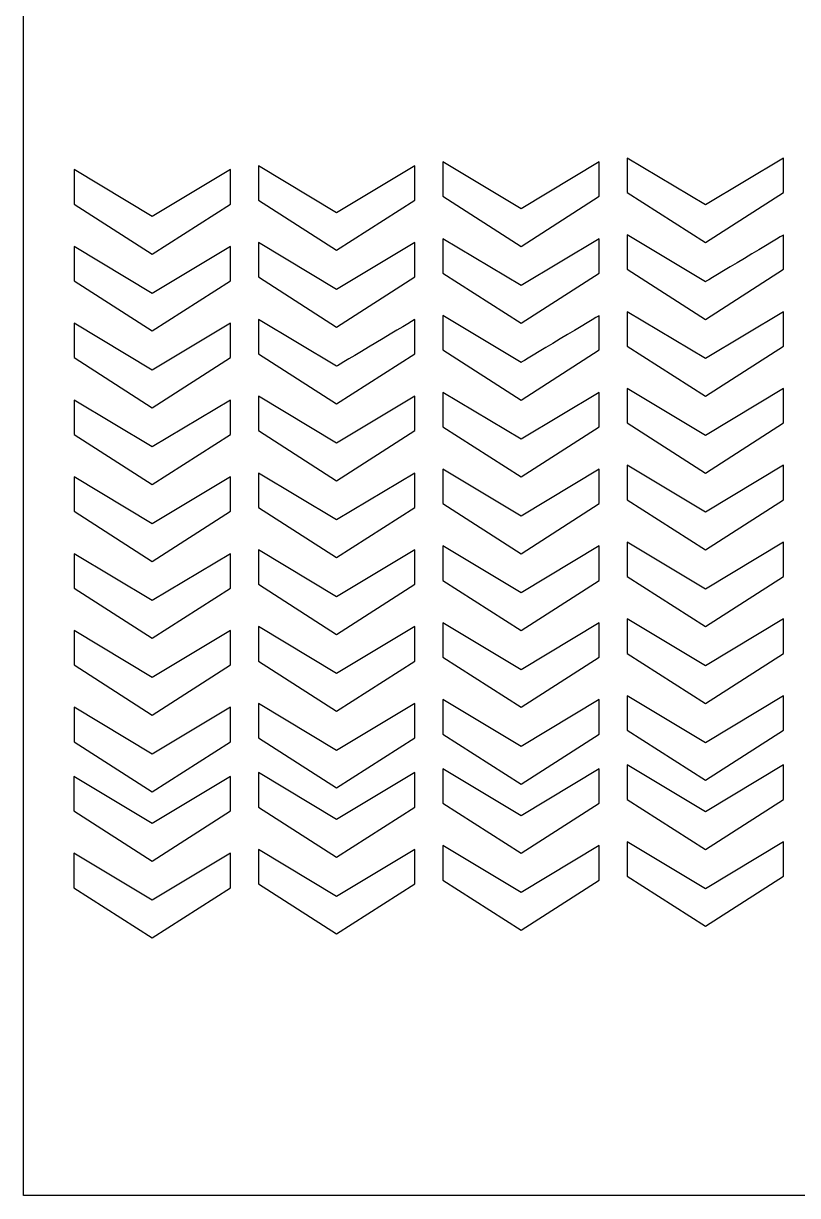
# Model space of a CAD drawing. Header units: centimetres. Extents: x -5.2 to 5.3, y -8.1 to 8.1.
# Drawn here: x -5.24 to 0, y -8.1 to -0.16 of the extents above; entities that cross this region are included whole.
import ezdxf

# ---------------------------------------------------------------- set-up
doc = ezdxf.new("R2010")
doc.units = ezdxf.units.CM
doc.header["$MEASUREMENT"] = 0
doc.layers.add('Layer 1', color=7, linetype='Continuous')

msp = doc.modelspace()

# ---------------------------------------------------------------- linework, layer by layer
at = {"layer": 'Layer 1', "color": 242}
for points, knots in [([(-5.23875, 8.09625), (-5.23875, 8.09625), (-5.23875, -8.09625), (-5.23875, -8.09625), (-5.23875, -8.09625), (-5.23875, -8.09625), (5.23875, -8.09625), (5.23875, -8.09625), (5.23875, -8.09625), (5.23875, -8.09625), (5.23875, 8.09625), (5.23875, 8.09625), (5.23875, 8.09625), (5.23875, 8.09625), (-5.23875, 8.09625), (-5.23875, 8.09625)], [0, 0, 0, 0, 0.2, 0.2, 0.2, 0.2, 0.4, 0.4, 0.4, 0.4, 0.6, 0.6, 0.6, 0.6, 1, 1, 1, 1]), ([(-1.34178, -1.33218), (-1.34178, -1.33218), (-1.8715, -1.67122), (-1.8715, -1.67122), (-1.8715, -1.67122), (-1.8715, -1.67122), (-2.40125, -1.33218), (-2.40125, -1.33218), (-2.40125, -1.33218), (-2.40125, -1.33218), (-2.40125, -1.09911), (-2.40125, -1.09911), (-2.40125, -1.09911), (-2.40125, -1.09911), (-1.8715, -1.41693), (-1.8715, -1.41693), (-1.8715, -1.41693), (-1.8715, -1.41693), (-1.34178, -1.09911), (-1.34178, -1.09911), (-1.34178, -1.09911), (-1.34178, -1.09911), (-1.34178, -1.33218), (-1.34178, -1.33218)], [0, 0, 0, 0, 0.1428571, 0.1428571, 0.1428571, 0.1428571, 0.2857143, 0.2857143, 0.2857143, 0.2857143, 0.4285714, 0.4285714, 0.4285714, 0.4285714, 0.5714286, 0.5714286, 0.5714286, 0.5714286, 0.7142857, 0.7142857, 0.7142857, 0.7142857, 1, 1, 1, 1]), ([(-0.09411, -1.30612), (-0.09411, -1.30612), (-0.62383, -1.64516), (-0.62383, -1.64516), (-0.62383, -1.64516), (-0.62383, -1.64516), (-1.15358, -1.30612), (-1.15358, -1.30612), (-1.15358, -1.30612), (-1.15358, -1.30612), (-1.15358, -1.07302), (-1.15358, -1.07302), (-1.15358, -1.07302), (-1.15358, -1.07302), (-0.62386, -1.39086), (-0.62386, -1.39086), (-0.62386, -1.39086), (-0.62386, -1.39086), (-0.09414, -1.07302), (-0.09414, -1.07302), (-0.09414, -1.07302), (-0.09414, -1.07302), (-0.09414, -1.30612), (-0.09414, -1.30612), (-0.09414, -1.30612), (-0.09414, -1.30612), (-0.09411, -1.30612), (-0.09411, -1.30612)], [0, 0, 0, 0, 0.125, 0.125, 0.125, 0.125, 0.25, 0.25, 0.25, 0.25, 0.375, 0.375, 0.375, 0.375, 0.5, 0.5, 0.5, 0.5, 0.625, 0.625, 0.625, 0.625, 0.75, 0.75, 0.75, 0.75, 1, 1, 1, 1]), ([(-3.83717, -1.3843), (-3.83717, -1.3843), (-4.36689, -1.72331), (-4.36689, -1.72331), (-4.36689, -1.72331), (-4.36689, -1.72331), (-4.89664, -1.3843), (-4.89664, -1.3843), (-4.89664, -1.3843), (-4.89664, -1.3843), (-4.89664, -1.15118), (-4.89664, -1.15118), (-4.89664, -1.15118), (-4.89664, -1.15118), (-4.36692, -1.46905), (-4.36692, -1.46905), (-4.36692, -1.46905), (-4.36692, -1.46905), (-3.8372, -1.15118), (-3.8372, -1.15118), (-3.8372, -1.15118), (-3.8372, -1.15118), (-3.8372, -1.3843), (-3.8372, -1.3843), (-3.8372, -1.3843), (-3.8372, -1.3843), (-3.83717, -1.3843), (-3.83717, -1.3843)], [0, 0, 0, 0, 0.125, 0.125, 0.125, 0.125, 0.25, 0.25, 0.25, 0.25, 0.375, 0.375, 0.375, 0.375, 0.5, 0.5, 0.5, 0.5, 0.625, 0.625, 0.625, 0.625, 0.75, 0.75, 0.75, 0.75, 1, 1, 1, 1]), ([(-2.58948, -1.35824), (-2.58948, -1.35824), (-3.1192, -1.69725), (-3.1192, -1.69725), (-3.1192, -1.69725), (-3.1192, -1.69725), (-3.64895, -1.35824), (-3.64895, -1.35824), (-3.64895, -1.35824), (-3.64895, -1.35824), (-3.64895, -1.12514), (-3.64895, -1.12514), (-3.64895, -1.12514), (-3.64895, -1.12514), (-3.1192, -1.44298), (-3.1192, -1.44298), (-3.1192, -1.44298), (-3.1192, -1.44298), (-2.58948, -1.12514), (-2.58948, -1.12514), (-2.58948, -1.12514), (-2.58948, -1.12514), (-2.58948, -1.35824), (-2.58948, -1.35824)], [0, 0, 0, 0, 0.1428571, 0.1428571, 0.1428571, 0.1428571, 0.2857143, 0.2857143, 0.2857143, 0.2857143, 0.4285714, 0.4285714, 0.4285714, 0.4285714, 0.5714286, 0.5714286, 0.5714286, 0.5714286, 0.7142857, 0.7142857, 0.7142857, 0.7142857, 1, 1, 1, 1]), ([(-2.58948, -1.87822), (-2.58948, -1.87822), (-3.1192, -2.21726), (-3.1192, -2.21726), (-3.1192, -2.21726), (-3.1192, -2.21726), (-3.64895, -1.87822), (-3.64895, -1.87822), (-3.64895, -1.87822), (-3.64895, -1.87822), (-3.64895, -1.64512), (-3.64895, -1.64512), (-3.64895, -1.64512), (-3.64895, -1.64512), (-3.1192, -1.96296), (-3.1192, -1.96296), (-3.1192, -1.96296), (-3.1192, -1.96296), (-2.58948, -1.64512), (-2.58948, -1.64512), (-2.58948, -1.64512), (-2.58948, -1.64512), (-2.58948, -1.87822), (-2.58948, -1.87822)], [0, 0, 0, 0, 0.1428571, 0.1428571, 0.1428571, 0.1428571, 0.2857143, 0.2857143, 0.2857143, 0.2857143, 0.4285714, 0.4285714, 0.4285714, 0.4285714, 0.5714286, 0.5714286, 0.5714286, 0.5714286, 0.7142857, 0.7142857, 0.7142857, 0.7142857, 1, 1, 1, 1]), ([(-1.34178, -1.85219), (-1.34178, -1.85219), (-1.8715, -2.1912), (-1.8715, -2.1912), (-1.8715, -2.1912), (-1.8715, -2.1912), (-2.40125, -1.85219), (-2.40125, -1.85219), (-2.40125, -1.85219), (-2.40125, -1.85219), (-2.40125, -1.61907), (-2.40125, -1.61907), (-2.40125, -1.61907), (-2.40125, -1.61907), (-1.8715, -1.93694), (-1.8715, -1.93694), (-1.8715, -1.93694), (-1.8715, -1.93694), (-1.34178, -1.61907), (-1.34178, -1.61907), (-1.34178, -1.61907), (-1.34178, -1.61907), (-1.34178, -1.85219), (-1.34178, -1.85219)], [0, 0, 0, 0, 0.1428571, 0.1428571, 0.1428571, 0.1428571, 0.2857143, 0.2857143, 0.2857143, 0.2857143, 0.4285714, 0.4285714, 0.4285714, 0.4285714, 0.5714286, 0.5714286, 0.5714286, 0.5714286, 0.7142857, 0.7142857, 0.7142857, 0.7142857, 1, 1, 1, 1]), ([(-0.09411, -1.82613), (-0.09411, -1.82613), (-0.62383, -2.16514), (-0.62383, -2.16514), (-0.62383, -2.16514), (-0.62383, -2.16514), (-1.15358, -1.82613), (-1.15358, -1.82613), (-1.15358, -1.82613), (-1.15358, -1.82613), (-1.15358, -1.59303), (-1.15358, -1.59303), (-1.15358, -1.59303), (-1.15358, -1.59303), (-0.62386, -1.91087), (-0.62386, -1.91087), (-0.62386, -1.91087), (-0.62386, -1.9109), (-0.09414, -1.59303), (-0.09414, -1.59303), (-0.09414, -1.59303), (-0.09414, -1.59303), (-0.09414, -1.82613), (-0.09414, -1.82613), (-0.09414, -1.82613), (-0.09414, -1.82613), (-0.09411, -1.82613), (-0.09411, -1.82613)], [0, 0, 0, 0, 0.125, 0.125, 0.125, 0.125, 0.25, 0.25, 0.25, 0.25, 0.375, 0.375, 0.375, 0.375, 0.5, 0.5, 0.5, 0.5, 0.625, 0.625, 0.625, 0.625, 0.75, 0.75, 0.75, 0.75, 1, 1, 1, 1]), ([(-3.83717, -1.90429), (-3.83717, -1.90429), (-4.36689, -2.24333), (-4.36689, -2.24333), (-4.36689, -2.24333), (-4.36689, -2.24333), (-4.89664, -1.90429), (-4.89664, -1.90429), (-4.89664, -1.90429), (-4.89664, -1.90429), (-4.89664, -1.67122), (-4.89664, -1.67122), (-4.89664, -1.67122), (-4.89664, -1.67122), (-4.36692, -1.98904), (-4.36692, -1.98904), (-4.36692, -1.98904), (-4.36692, -1.98904), (-3.8372, -1.67122), (-3.8372, -1.67122), (-3.8372, -1.67122), (-3.8372, -1.67122), (-3.8372, -1.90429), (-3.8372, -1.90429), (-3.8372, -1.90429), (-3.8372, -1.90429), (-3.83717, -1.90429), (-3.83717, -1.90429)], [0, 0, 0, 0, 0.125, 0.125, 0.125, 0.125, 0.25, 0.25, 0.25, 0.25, 0.375, 0.375, 0.375, 0.375, 0.5, 0.5, 0.5, 0.5, 0.625, 0.625, 0.625, 0.625, 0.75, 0.75, 0.75, 0.75, 1, 1, 1, 1]), ([(-1.34178, -2.37215), (-1.34178, -2.37215), (-1.8715, -2.71119), (-1.8715, -2.71119), (-1.8715, -2.71119), (-1.8715, -2.71119), (-2.40125, -2.37215), (-2.40125, -2.37215), (-2.40125, -2.37215), (-2.40125, -2.37215), (-2.40125, -2.13908), (-2.40125, -2.13908), (-2.40125, -2.13908), (-2.40125, -2.13908), (-1.8715, -2.4569), (-1.8715, -2.4569), (-1.8715, -2.4569), (-1.8715, -2.45693), (-1.34178, -2.13908), (-1.34178, -2.13908), (-1.34178, -2.13908), (-1.34178, -2.13908), (-1.34178, -2.37215), (-1.34178, -2.37215)], [0, 0, 0, 0, 0.1428571, 0.1428571, 0.1428571, 0.1428571, 0.2857143, 0.2857143, 0.2857143, 0.2857143, 0.4285714, 0.4285714, 0.4285714, 0.4285714, 0.5714286, 0.5714286, 0.5714286, 0.5714286, 0.7142857, 0.7142857, 0.7142857, 0.7142857, 1, 1, 1, 1]), ([(-0.09411, -2.34611), (-0.09411, -2.34611), (-0.62383, -2.68512), (-0.62383, -2.68512), (-0.62383, -2.68512), (-0.62383, -2.68512), (-1.15358, -2.34611), (-1.15358, -2.34611), (-1.15358, -2.34611), (-1.15358, -2.34611), (-1.15358, -2.11301), (-1.15358, -2.11301), (-1.15358, -2.11301), (-1.15358, -2.11301), (-0.62386, -2.43085), (-0.62386, -2.43085), (-0.62386, -2.43085), (-0.62386, -2.43085), (-0.09414, -2.11301), (-0.09414, -2.11301), (-0.09414, -2.11301), (-0.09414, -2.11301), (-0.09414, -2.34611), (-0.09414, -2.34611), (-0.09414, -2.34611), (-0.09414, -2.34611), (-0.09411, -2.34611), (-0.09411, -2.34611)], [0, 0, 0, 0, 0.125, 0.125, 0.125, 0.125, 0.25, 0.25, 0.25, 0.25, 0.375, 0.375, 0.375, 0.375, 0.5, 0.5, 0.5, 0.5, 0.625, 0.625, 0.625, 0.625, 0.75, 0.75, 0.75, 0.75, 1, 1, 1, 1]), ([(-3.83717, -2.4243), (-3.83717, -2.4243), (-4.36689, -2.76328), (-4.36689, -2.76328), (-4.36689, -2.76328), (-4.36689, -2.76328), (-4.89664, -2.4243), (-4.89664, -2.4243), (-4.89664, -2.4243), (-4.89664, -2.4243), (-4.89664, -2.19118), (-4.89664, -2.19118), (-4.89664, -2.19118), (-4.89664, -2.19118), (-4.36692, -2.50905), (-4.36692, -2.50905), (-4.36692, -2.50905), (-4.36692, -2.50905), (-3.8372, -2.19118), (-3.8372, -2.19118), (-3.8372, -2.19118), (-3.8372, -2.19118), (-3.8372, -2.4243), (-3.8372, -2.4243), (-3.8372, -2.4243), (-3.8372, -2.4243), (-3.83717, -2.4243), (-3.83717, -2.4243)], [0, 0, 0, 0, 0.125, 0.125, 0.125, 0.125, 0.25, 0.25, 0.25, 0.25, 0.375, 0.375, 0.375, 0.375, 0.5, 0.5, 0.5, 0.5, 0.625, 0.625, 0.625, 0.625, 0.75, 0.75, 0.75, 0.75, 1, 1, 1, 1]), ([(-2.58948, -2.39824), (-2.58948, -2.39824), (-3.1192, -2.73725), (-3.1192, -2.73725), (-3.1192, -2.73725), (-3.1192, -2.73725), (-3.64895, -2.39824), (-3.64895, -2.39824), (-3.64895, -2.39824), (-3.64895, -2.39824), (-3.64895, -2.16514), (-3.64895, -2.16514), (-3.64895, -2.16514), (-3.64895, -2.16514), (-3.1192, -2.48298), (-3.1192, -2.48298), (-3.1192, -2.48298), (-3.1192, -2.48301), (-2.58948, -2.16514), (-2.58948, -2.16514), (-2.58948, -2.16514), (-2.58948, -2.16514), (-2.58948, -2.39824), (-2.58948, -2.39824)], [0, 0, 0, 0, 0.1428571, 0.1428571, 0.1428571, 0.1428571, 0.2857143, 0.2857143, 0.2857143, 0.2857143, 0.4285714, 0.4285714, 0.4285714, 0.4285714, 0.5714286, 0.5714286, 0.5714286, 0.5714286, 0.7142857, 0.7142857, 0.7142857, 0.7142857, 1, 1, 1, 1]), ([(-2.58948, -2.91822), (-2.58948, -2.91822), (-3.1192, -3.25723), (-3.1192, -3.25723), (-3.1192, -3.25723), (-3.1192, -3.25723), (-3.64895, -2.91822), (-3.64895, -2.91822), (-3.64895, -2.91822), (-3.64895, -2.91822), (-3.64895, -2.68512), (-3.64895, -2.68512), (-3.64895, -2.68512), (-3.64895, -2.68512), (-3.1192, -3.00296), (-3.1192, -3.00296), (-3.1192, -3.00296), (-3.1192, -3.00296), (-2.58948, -2.68512), (-2.58948, -2.68512), (-2.58948, -2.68512), (-2.58948, -2.68512), (-2.58948, -2.91822), (-2.58948, -2.91822)], [0, 0, 0, 0, 0.1428571, 0.1428571, 0.1428571, 0.1428571, 0.2857143, 0.2857143, 0.2857143, 0.2857143, 0.4285714, 0.4285714, 0.4285714, 0.4285714, 0.5714286, 0.5714286, 0.5714286, 0.5714286, 0.7142857, 0.7142857, 0.7142857, 0.7142857, 1, 1, 1, 1]), ([(-1.34178, -2.89216), (-1.34178, -2.89216), (-1.8715, -3.2312), (-1.8715, -3.2312), (-1.8715, -3.2312), (-1.8715, -3.2312), (-2.40125, -2.89216), (-2.40125, -2.89216), (-2.40125, -2.89216), (-2.40125, -2.89216), (-2.40125, -2.65906), (-2.40125, -2.65906), (-2.40125, -2.65906), (-2.40125, -2.65906), (-1.8715, -2.97693), (-1.8715, -2.97693), (-1.8715, -2.97693), (-1.8715, -2.97693), (-1.34178, -2.65906), (-1.34178, -2.65906), (-1.34178, -2.65906), (-1.34178, -2.65906), (-1.34178, -2.89216), (-1.34178, -2.89216)], [0, 0, 0, 0, 0.1428571, 0.1428571, 0.1428571, 0.1428571, 0.2857143, 0.2857143, 0.2857143, 0.2857143, 0.4285714, 0.4285714, 0.4285714, 0.4285714, 0.5714286, 0.5714286, 0.5714286, 0.5714286, 0.7142857, 0.7142857, 0.7142857, 0.7142857, 1, 1, 1, 1]), ([(-0.09411, -2.86607), (-0.09411, -2.86607), (-0.62383, -3.20511), (-0.62383, -3.20511), (-0.62383, -3.20511), (-0.62383, -3.20511), (-1.15358, -2.86607), (-1.15358, -2.86607), (-1.15358, -2.86607), (-1.15358, -2.86607), (-1.15358, -2.633), (-1.15358, -2.633), (-1.15358, -2.633), (-1.15358, -2.633), (-0.62386, -2.95084), (-0.62386, -2.95084), (-0.62386, -2.95084), (-0.62386, -2.95084), (-0.09414, -2.633), (-0.09414, -2.633), (-0.09414, -2.633), (-0.09414, -2.633), (-0.09414, -2.86607), (-0.09414, -2.86607), (-0.09414, -2.86607), (-0.09414, -2.86607), (-0.09411, -2.86607), (-0.09411, -2.86607)], [0, 0, 0, 0, 0.125, 0.125, 0.125, 0.125, 0.25, 0.25, 0.25, 0.25, 0.375, 0.375, 0.375, 0.375, 0.5, 0.5, 0.5, 0.5, 0.625, 0.625, 0.625, 0.625, 0.75, 0.75, 0.75, 0.75, 1, 1, 1, 1]), ([(-3.83717, -2.94426), (-3.83717, -2.94426), (-4.36689, -3.2833), (-4.36689, -3.2833), (-4.36689, -3.2833), (-4.36689, -3.2833), (-4.89664, -2.94426), (-4.89664, -2.94426), (-4.89664, -2.94426), (-4.89664, -2.94426), (-4.89664, -2.71119), (-4.89664, -2.71119), (-4.89664, -2.71119), (-4.89664, -2.71119), (-4.36692, -3.02901), (-4.36692, -3.02901), (-4.36692, -3.02901), (-4.36692, -3.02901), (-3.8372, -2.71119), (-3.8372, -2.71119), (-3.8372, -2.71119), (-3.8372, -2.71119), (-3.8372, -2.94426), (-3.8372, -2.94426), (-3.8372, -2.94426), (-3.8372, -2.94426), (-3.83717, -2.94426), (-3.83717, -2.94426)], [0, 0, 0, 0, 0.125, 0.125, 0.125, 0.125, 0.25, 0.25, 0.25, 0.25, 0.375, 0.375, 0.375, 0.375, 0.5, 0.5, 0.5, 0.5, 0.625, 0.625, 0.625, 0.625, 0.75, 0.75, 0.75, 0.75, 1, 1, 1, 1]), ([(-0.09411, -3.38611), (-0.09411, -3.38611), (-0.62383, -3.72512), (-0.62383, -3.72512), (-0.62383, -3.72512), (-0.62383, -3.72512), (-1.15358, -3.38611), (-1.15358, -3.38611), (-1.15358, -3.38611), (-1.15358, -3.38611), (-1.15358, -3.15301), (-1.15358, -3.15301), (-1.15358, -3.15301), (-1.15358, -3.15301), (-0.62386, -3.47085), (-0.62386, -3.47085), (-0.62386, -3.47085), (-0.62386, -3.47085), (-0.09414, -3.15301), (-0.09414, -3.15301), (-0.09414, -3.15301), (-0.09414, -3.15301), (-0.09414, -3.38611), (-0.09414, -3.38611), (-0.09414, -3.38611), (-0.09414, -3.38611), (-0.09411, -3.38611), (-0.09411, -3.38611)], [0, 0, 0, 0, 0.125, 0.125, 0.125, 0.125, 0.25, 0.25, 0.25, 0.25, 0.375, 0.375, 0.375, 0.375, 0.5, 0.5, 0.5, 0.5, 0.625, 0.625, 0.625, 0.625, 0.75, 0.75, 0.75, 0.75, 1, 1, 1, 1]), ([(-3.83717, -3.46427), (-3.83717, -3.46427), (-4.36689, -3.80331), (-4.36689, -3.80331), (-4.36689, -3.80331), (-4.36689, -3.80331), (-4.89664, -3.46427), (-4.89664, -3.46427), (-4.89664, -3.46427), (-4.89664, -3.46427), (-4.89664, -3.2312), (-4.89664, -3.2312), (-4.89664, -3.2312), (-4.89664, -3.2312), (-4.36692, -3.54904), (-4.36692, -3.54904), (-4.36692, -3.54904), (-4.36692, -3.54904), (-3.8372, -3.2312), (-3.8372, -3.2312), (-3.8372, -3.2312), (-3.8372, -3.2312), (-3.8372, -3.46427), (-3.8372, -3.46427), (-3.8372, -3.46427), (-3.8372, -3.46427), (-3.83717, -3.46427), (-3.83717, -3.46427)], [0, 0, 0, 0, 0.125, 0.125, 0.125, 0.125, 0.25, 0.25, 0.25, 0.25, 0.375, 0.375, 0.375, 0.375, 0.5, 0.5, 0.5, 0.5, 0.625, 0.625, 0.625, 0.625, 0.75, 0.75, 0.75, 0.75, 1, 1, 1, 1]), ([(-2.58948, -3.43821), (-2.58948, -3.43821), (-3.1192, -3.77722), (-3.1192, -3.77722), (-3.1192, -3.77722), (-3.1192, -3.77722), (-3.64895, -3.43821), (-3.64895, -3.43821), (-3.64895, -3.43821), (-3.64895, -3.43821), (-3.64895, -3.20511), (-3.64895, -3.20511), (-3.64895, -3.20511), (-3.64895, -3.20511), (-3.1192, -3.52295), (-3.1192, -3.52295), (-3.1192, -3.52295), (-3.1192, -3.52295), (-2.58948, -3.20511), (-2.58948, -3.20511), (-2.58948, -3.20511), (-2.58948, -3.20511), (-2.58948, -3.43821), (-2.58948, -3.43821)], [0, 0, 0, 0, 0.1428571, 0.1428571, 0.1428571, 0.1428571, 0.2857143, 0.2857143, 0.2857143, 0.2857143, 0.4285714, 0.4285714, 0.4285714, 0.4285714, 0.5714286, 0.5714286, 0.5714286, 0.5714286, 0.7142857, 0.7142857, 0.7142857, 0.7142857, 1, 1, 1, 1]), ([(-1.34178, -3.41215), (-1.34178, -3.41215), (-1.8715, -3.75119), (-1.8715, -3.75119), (-1.8715, -3.75119), (-1.8715, -3.75119), (-2.40125, -3.41215), (-2.40125, -3.41215), (-2.40125, -3.41215), (-2.40125, -3.41215), (-2.40125, -3.17908), (-2.40125, -3.17908), (-2.40125, -3.17908), (-2.40125, -3.17908), (-1.8715, -3.49692), (-1.8715, -3.49692), (-1.8715, -3.49692), (-1.8715, -3.49692), (-1.34178, -3.17908), (-1.34178, -3.17908), (-1.34178, -3.17908), (-1.34178, -3.17908), (-1.34178, -3.41215), (-1.34178, -3.41215)], [0, 0, 0, 0, 0.1428571, 0.1428571, 0.1428571, 0.1428571, 0.2857143, 0.2857143, 0.2857143, 0.2857143, 0.4285714, 0.4285714, 0.4285714, 0.4285714, 0.5714286, 0.5714286, 0.5714286, 0.5714286, 0.7142857, 0.7142857, 0.7142857, 0.7142857, 1, 1, 1, 1]), ([(-2.58948, -3.95822), (-2.58948, -3.95822), (-3.1192, -4.29723), (-3.1192, -4.29723), (-3.1192, -4.29723), (-3.1192, -4.29723), (-3.64895, -3.95822), (-3.64895, -3.95822), (-3.64895, -3.95822), (-3.64895, -3.95822), (-3.64895, -3.72512), (-3.64895, -3.72512), (-3.64895, -3.72512), (-3.64895, -3.72512), (-3.1192, -4.04296), (-3.1192, -4.04296), (-3.1192, -4.04296), (-3.1192, -4.04296), (-2.58948, -3.72512), (-2.58948, -3.72512), (-2.58948, -3.72512), (-2.58948, -3.72512), (-2.58948, -3.95822), (-2.58948, -3.95822)], [0, 0, 0, 0, 0.1428571, 0.1428571, 0.1428571, 0.1428571, 0.2857143, 0.2857143, 0.2857143, 0.2857143, 0.4285714, 0.4285714, 0.4285714, 0.4285714, 0.5714286, 0.5714286, 0.5714286, 0.5714286, 0.7142857, 0.7142857, 0.7142857, 0.7142857, 1, 1, 1, 1]), ([(-1.34178, -3.93213), (-1.34178, -3.93213), (-1.8715, -4.27114), (-1.8715, -4.27114), (-1.8715, -4.27114), (-1.8715, -4.27114), (-2.40125, -3.93213), (-2.40125, -3.93213), (-2.40125, -3.93213), (-2.40125, -3.93213), (-2.40125, -3.69903), (-2.40125, -3.69903), (-2.40125, -3.69903), (-2.40125, -3.69903), (-1.8715, -4.01687), (-1.8715, -4.01687), (-1.8715, -4.01687), (-1.8715, -4.01687), (-1.34178, -3.69903), (-1.34178, -3.69903), (-1.34178, -3.69903), (-1.34178, -3.69903), (-1.34178, -3.93213), (-1.34178, -3.93213)], [0, 0, 0, 0, 0.1428571, 0.1428571, 0.1428571, 0.1428571, 0.2857143, 0.2857143, 0.2857143, 0.2857143, 0.4285714, 0.4285714, 0.4285714, 0.4285714, 0.5714286, 0.5714286, 0.5714286, 0.5714286, 0.7142857, 0.7142857, 0.7142857, 0.7142857, 1, 1, 1, 1]), ([(-0.09411, -3.9061), (-0.09411, -3.9061), (-0.62383, -4.24511), (-0.62383, -4.24511), (-0.62383, -4.24511), (-0.62383, -4.24511), (-1.15358, -3.9061), (-1.15358, -3.9061), (-1.15358, -3.9061), (-1.15358, -3.9061), (-1.15358, -3.673), (-1.15358, -3.673), (-1.15358, -3.673), (-1.15358, -3.673), (-0.62386, -3.99084), (-0.62386, -3.99084), (-0.62386, -3.99084), (-0.62386, -3.99084), (-0.09414, -3.673), (-0.09414, -3.673), (-0.09414, -3.673), (-0.09414, -3.673), (-0.09414, -3.9061), (-0.09414, -3.9061), (-0.09414, -3.9061), (-0.09414, -3.9061), (-0.09411, -3.9061), (-0.09411, -3.9061)], [0, 0, 0, 0, 0.125, 0.125, 0.125, 0.125, 0.25, 0.25, 0.25, 0.25, 0.375, 0.375, 0.375, 0.375, 0.5, 0.5, 0.5, 0.5, 0.625, 0.625, 0.625, 0.625, 0.75, 0.75, 0.75, 0.75, 1, 1, 1, 1]), ([(-3.83717, -3.98425), (-3.83717, -3.98425), (-4.36692, -4.32329), (-4.36692, -4.32329), (-4.36692, -4.32329), (-4.36692, -4.32329), (-4.89664, -3.98425), (-4.89664, -3.98425), (-4.89664, -3.98425), (-4.89664, -3.98425), (-4.89664, -3.75118), (-4.89664, -3.75118), (-4.89664, -3.75118), (-4.89664, -3.75118), (-4.36692, -4.06902), (-4.36692, -4.06902), (-4.36692, -4.06902), (-4.36692, -4.06902), (-3.8372, -3.75118), (-3.8372, -3.75118), (-3.8372, -3.75118), (-3.8372, -3.75118), (-3.8372, -3.98425), (-3.8372, -3.98425), (-3.8372, -3.98425), (-3.8372, -3.98425), (-3.83717, -3.98425), (-3.83717, -3.98425)], [0, 0, 0, 0, 0.125, 0.125, 0.125, 0.125, 0.25, 0.25, 0.25, 0.25, 0.375, 0.375, 0.375, 0.375, 0.5, 0.5, 0.5, 0.5, 0.625, 0.625, 0.625, 0.625, 0.75, 0.75, 0.75, 0.75, 1, 1, 1, 1]), ([(-0.09411, -4.42608), (-0.09411, -4.42608), (-0.62383, -4.76509), (-0.62383, -4.76509), (-0.62383, -4.76509), (-0.62383, -4.76509), (-1.15358, -4.42608), (-1.15358, -4.42608), (-1.15358, -4.42608), (-1.15358, -4.42608), (-1.15358, -4.19298), (-1.15358, -4.19298), (-1.15358, -4.19298), (-1.15358, -4.19298), (-0.62386, -4.51082), (-0.62386, -4.51082), (-0.62386, -4.51082), (-0.62386, -4.51082), (-0.09414, -4.19298), (-0.09414, -4.19298), (-0.09414, -4.19298), (-0.09414, -4.19298), (-0.09414, -4.42608), (-0.09414, -4.42608), (-0.09414, -4.42608), (-0.09414, -4.42608), (-0.09411, -4.42608), (-0.09411, -4.42608)], [0, 0, 0, 0, 0.125, 0.125, 0.125, 0.125, 0.25, 0.25, 0.25, 0.25, 0.375, 0.375, 0.375, 0.375, 0.5, 0.5, 0.5, 0.5, 0.625, 0.625, 0.625, 0.625, 0.75, 0.75, 0.75, 0.75, 1, 1, 1, 1]), ([(-3.83717, -4.50424), (-3.83717, -4.50424), (-4.36689, -4.84325), (-4.36689, -4.84325), (-4.36689, -4.84325), (-4.36689, -4.84325), (-4.89664, -4.50424), (-4.89664, -4.50424), (-4.89664, -4.50424), (-4.89664, -4.50424), (-4.89664, -4.27114), (-4.89664, -4.27114), (-4.89664, -4.27114), (-4.89664, -4.27114), (-4.36692, -4.58898), (-4.36692, -4.58898), (-4.36692, -4.58898), (-4.36692, -4.58898), (-3.8372, -4.27114), (-3.8372, -4.27114), (-3.8372, -4.27114), (-3.8372, -4.27114), (-3.8372, -4.50424), (-3.8372, -4.50424), (-3.8372, -4.50424), (-3.8372, -4.50424), (-3.83717, -4.50424), (-3.83717, -4.50424)], [0, 0, 0, 0, 0.125, 0.125, 0.125, 0.125, 0.25, 0.25, 0.25, 0.25, 0.375, 0.375, 0.375, 0.375, 0.5, 0.5, 0.5, 0.5, 0.625, 0.625, 0.625, 0.625, 0.75, 0.75, 0.75, 0.75, 1, 1, 1, 1]), ([(-2.58948, -4.47821), (-2.58948, -4.47821), (-3.1192, -4.81722), (-3.1192, -4.81722), (-3.1192, -4.81722), (-3.1192, -4.81722), (-3.64895, -4.47821), (-3.64895, -4.47821), (-3.64895, -4.47821), (-3.64895, -4.47821), (-3.64895, -4.24511), (-3.64895, -4.24511), (-3.64895, -4.24511), (-3.64895, -4.24511), (-3.1192, -4.56295), (-3.1192, -4.56295), (-3.1192, -4.56295), (-3.1192, -4.56295), (-2.58948, -4.24511), (-2.58948, -4.24511), (-2.58948, -4.24511), (-2.58948, -4.24511), (-2.58948, -4.47821), (-2.58948, -4.47821)], [0, 0, 0, 0, 0.1428571, 0.1428571, 0.1428571, 0.1428571, 0.2857143, 0.2857143, 0.2857143, 0.2857143, 0.4285714, 0.4285714, 0.4285714, 0.4285714, 0.5714286, 0.5714286, 0.5714286, 0.5714286, 0.7142857, 0.7142857, 0.7142857, 0.7142857, 1, 1, 1, 1]), ([(-1.34178, -4.45214), (-1.34178, -4.45214), (-1.8715, -4.79115), (-1.8715, -4.79115), (-1.8715, -4.79115), (-1.8715, -4.79115), (-2.40125, -4.45214), (-2.40125, -4.45214), (-2.40125, -4.45214), (-2.40125, -4.45214), (-2.40125, -4.21904), (-2.40125, -4.21904), (-2.40125, -4.21904), (-2.40125, -4.21904), (-1.8715, -4.53688), (-1.8715, -4.53688), (-1.8715, -4.53688), (-1.8715, -4.53688), (-1.34178, -4.21904), (-1.34178, -4.21904), (-1.34178, -4.21904), (-1.34178, -4.21904), (-1.34178, -4.45214), (-1.34178, -4.45214)], [0, 0, 0, 0, 0.1428571, 0.1428571, 0.1428571, 0.1428571, 0.2857143, 0.2857143, 0.2857143, 0.2857143, 0.4285714, 0.4285714, 0.4285714, 0.4285714, 0.5714286, 0.5714286, 0.5714286, 0.5714286, 0.7142857, 0.7142857, 0.7142857, 0.7142857, 1, 1, 1, 1]), ([(-1.34178, -4.97213), (-1.34178, -4.97213), (-1.8715, -5.31114), (-1.8715, -5.31114), (-1.8715, -5.31114), (-1.8715, -5.31114), (-2.40125, -4.97213), (-2.40125, -4.97213), (-2.40125, -4.97213), (-2.40125, -4.97213), (-2.40125, -4.73903), (-2.40125, -4.73903), (-2.40125, -4.73903), (-2.40125, -4.73903), (-1.8715, -5.05687), (-1.8715, -5.05687), (-1.8715, -5.05687), (-1.8715, -5.05687), (-1.34178, -4.73903), (-1.34178, -4.73903), (-1.34178, -4.73903), (-1.34178, -4.73903), (-1.34178, -4.97213), (-1.34178, -4.97213)], [0, 0, 0, 0, 0.1428571, 0.1428571, 0.1428571, 0.1428571, 0.2857143, 0.2857143, 0.2857143, 0.2857143, 0.4285714, 0.4285714, 0.4285714, 0.4285714, 0.5714286, 0.5714286, 0.5714286, 0.5714286, 0.7142857, 0.7142857, 0.7142857, 0.7142857, 1, 1, 1, 1]), ([(-0.09411, -4.94607), (-0.09411, -4.94607), (-0.62383, -5.28508), (-0.62383, -5.28508), (-0.62383, -5.28508), (-0.62383, -5.28508), (-1.15358, -4.94607), (-1.15358, -4.94607), (-1.15358, -4.94607), (-1.15358, -4.94607), (-1.15358, -4.71297), (-1.15358, -4.71297), (-1.15358, -4.71297), (-1.15358, -4.71297), (-0.62386, -5.03081), (-0.62386, -5.03081), (-0.62386, -5.03081), (-0.62386, -5.03081), (-0.09414, -4.71297), (-0.09414, -4.71297), (-0.09414, -4.71297), (-0.09414, -4.71297), (-0.09414, -4.94607), (-0.09414, -4.94607), (-0.09414, -4.94607), (-0.09414, -4.94607), (-0.09411, -4.94607), (-0.09411, -4.94607)], [0, 0, 0, 0, 0.125, 0.125, 0.125, 0.125, 0.25, 0.25, 0.25, 0.25, 0.375, 0.375, 0.375, 0.375, 0.5, 0.5, 0.5, 0.5, 0.625, 0.625, 0.625, 0.625, 0.75, 0.75, 0.75, 0.75, 1, 1, 1, 1]), ([(-3.83717, -5.02425), (-3.83717, -5.02425), (-4.36689, -5.36326), (-4.36689, -5.36326), (-4.36689, -5.36326), (-4.36689, -5.36326), (-4.89664, -5.02425), (-4.89664, -5.02425), (-4.89664, -5.02425), (-4.89664, -5.02425), (-4.89664, -4.79115), (-4.89664, -4.79115), (-4.89664, -4.79115), (-4.89664, -4.79115), (-4.36692, -5.10899), (-4.36692, -5.10899), (-4.36692, -5.10899), (-4.36692, -5.10899), (-3.8372, -4.79115), (-3.8372, -4.79115), (-3.8372, -4.79115), (-3.8372, -4.79115), (-3.8372, -5.02425), (-3.8372, -5.02425), (-3.8372, -5.02425), (-3.8372, -5.02425), (-3.83717, -5.02425), (-3.83717, -5.02425)], [0, 0, 0, 0, 0.125, 0.125, 0.125, 0.125, 0.25, 0.25, 0.25, 0.25, 0.375, 0.375, 0.375, 0.375, 0.5, 0.5, 0.5, 0.5, 0.625, 0.625, 0.625, 0.625, 0.75, 0.75, 0.75, 0.75, 1, 1, 1, 1]), ([(-2.58948, -4.99819), (-2.58948, -4.99819), (-3.1192, -5.3372), (-3.1192, -5.3372), (-3.1192, -5.3372), (-3.1192, -5.3372), (-3.64895, -4.99819), (-3.64895, -4.99819), (-3.64895, -4.99819), (-3.64895, -4.99819), (-3.64895, -4.76509), (-3.64895, -4.76509), (-3.64895, -4.76509), (-3.64895, -4.76509), (-3.1192, -5.08293), (-3.1192, -5.08293), (-3.1192, -5.08293), (-3.1192, -5.08293), (-2.58948, -4.76509), (-2.58948, -4.76509), (-2.58948, -4.76509), (-2.58948, -4.76509), (-2.58948, -4.99819), (-2.58948, -4.99819)], [0, 0, 0, 0, 0.1428571, 0.1428571, 0.1428571, 0.1428571, 0.2857143, 0.2857143, 0.2857143, 0.2857143, 0.4285714, 0.4285714, 0.4285714, 0.4285714, 0.5714286, 0.5714286, 0.5714286, 0.5714286, 0.7142857, 0.7142857, 0.7142857, 0.7142857, 1, 1, 1, 1]), ([(-2.5895, -5.46664), (-2.5895, -5.46664), (-3.11922, -5.80565), (-3.11922, -5.80565), (-3.11922, -5.80565), (-3.11922, -5.80565), (-3.64897, -5.46664), (-3.64897, -5.46664), (-3.64897, -5.46664), (-3.64897, -5.46664), (-3.64897, -5.23354), (-3.64897, -5.23354), (-3.64897, -5.23354), (-3.64897, -5.23354), (-3.11922, -5.55138), (-3.11922, -5.55138), (-3.11922, -5.55138), (-3.11922, -5.55138), (-2.5895, -5.23354), (-2.5895, -5.23354), (-2.5895, -5.23354), (-2.5895, -5.23354), (-2.5895, -5.46664), (-2.5895, -5.46664)], [0, 0, 0, 0, 0.1428571, 0.1428571, 0.1428571, 0.1428571, 0.2857143, 0.2857143, 0.2857143, 0.2857143, 0.4285714, 0.4285714, 0.4285714, 0.4285714, 0.5714286, 0.5714286, 0.5714286, 0.5714286, 0.7142857, 0.7142857, 0.7142857, 0.7142857, 1, 1, 1, 1]), ([(-1.34181, -5.44057), (-1.34181, -5.44057), (-1.87153, -5.77958), (-1.87153, -5.77958), (-1.87153, -5.77958), (-1.87153, -5.77958), (-2.40128, -5.44057), (-2.40128, -5.44057), (-2.40128, -5.44057), (-2.40128, -5.44057), (-2.40128, -5.20747), (-2.40128, -5.20747), (-2.40128, -5.20747), (-2.40128, -5.20747), (-1.87153, -5.52531), (-1.87153, -5.52531), (-1.87153, -5.52531), (-1.87153, -5.52531), (-1.34181, -5.20747), (-1.34181, -5.20747), (-1.34181, -5.20747), (-1.34181, -5.20747), (-1.34181, -5.44057), (-1.34181, -5.44057)], [0, 0, 0, 0, 0.1428571, 0.1428571, 0.1428571, 0.1428571, 0.2857143, 0.2857143, 0.2857143, 0.2857143, 0.4285714, 0.4285714, 0.4285714, 0.4285714, 0.5714286, 0.5714286, 0.5714286, 0.5714286, 0.7142857, 0.7142857, 0.7142857, 0.7142857, 1, 1, 1, 1]), ([(-0.09414, -5.41454), (-0.09414, -5.41454), (-0.62386, -5.75355), (-0.62386, -5.75355), (-0.62386, -5.75355), (-0.62386, -5.75355), (-1.15358, -5.41454), (-1.15358, -5.41454), (-1.15358, -5.41454), (-1.15358, -5.41454), (-1.15358, -5.18144), (-1.15358, -5.18144), (-1.15358, -5.18144), (-1.15358, -5.18144), (-0.62386, -5.49928), (-0.62386, -5.49928), (-0.62386, -5.49928), (-0.62386, -5.49928), (-0.09414, -5.18144), (-0.09414, -5.18144), (-0.09414, -5.18144), (-0.09414, -5.18144), (-0.09414, -5.41454), (-0.09414, -5.41454)], [0, 0, 0, 0, 0.1428571, 0.1428571, 0.1428571, 0.1428571, 0.2857143, 0.2857143, 0.2857143, 0.2857143, 0.4285714, 0.4285714, 0.4285714, 0.4285714, 0.5714286, 0.5714286, 0.5714286, 0.5714286, 0.7142857, 0.7142857, 0.7142857, 0.7142857, 1, 1, 1, 1]), ([(-3.8372, -5.4927), (-3.8372, -5.4927), (-4.36695, -5.83171), (-4.36695, -5.83171), (-4.36695, -5.83171), (-4.36695, -5.83171), (-4.89667, -5.4927), (-4.89667, -5.4927), (-4.89667, -5.4927), (-4.89667, -5.4927), (-4.89667, -5.2596), (-4.89667, -5.2596), (-4.89667, -5.2596), (-4.89667, -5.2596), (-4.36695, -5.57744), (-4.36695, -5.57744), (-4.36695, -5.57744), (-4.36695, -5.57744), (-3.83723, -5.2596), (-3.83723, -5.2596), (-3.83723, -5.2596), (-3.83723, -5.2596), (-3.83723, -5.4927), (-3.83723, -5.4927), (-3.83723, -5.4927), (-3.83723, -5.4927), (-3.8372, -5.4927), (-3.8372, -5.4927)], [0, 0, 0, 0, 0.125, 0.125, 0.125, 0.125, 0.25, 0.25, 0.25, 0.25, 0.375, 0.375, 0.375, 0.375, 0.5, 0.5, 0.5, 0.5, 0.625, 0.625, 0.625, 0.625, 0.75, 0.75, 0.75, 0.75, 1, 1, 1, 1]), ([(-0.09414, -5.93452), (-0.09414, -5.93452), (-0.62386, -6.27353), (-0.62386, -6.27353), (-0.62386, -6.27353), (-0.62386, -6.27353), (-1.15358, -5.93452), (-1.15358, -5.93452), (-1.15358, -5.93452), (-1.15358, -5.93452), (-1.15358, -5.70142), (-1.15358, -5.70142), (-1.15358, -5.70142), (-1.15358, -5.70142), (-0.62386, -6.01926), (-0.62386, -6.01926), (-0.62386, -6.01926), (-0.62386, -6.01926), (-0.09414, -5.70142), (-0.09414, -5.70142), (-0.09414, -5.70142), (-0.09414, -5.70142), (-0.09414, -5.93452), (-0.09414, -5.93452)], [0, 0, 0, 0, 0.1428571, 0.1428571, 0.1428571, 0.1428571, 0.2857143, 0.2857143, 0.2857143, 0.2857143, 0.4285714, 0.4285714, 0.4285714, 0.4285714, 0.5714286, 0.5714286, 0.5714286, 0.5714286, 0.7142857, 0.7142857, 0.7142857, 0.7142857, 1, 1, 1, 1]), ([(-3.8372, -6.01268), (-3.8372, -6.01268), (-4.36695, -6.35169), (-4.36695, -6.35169), (-4.36695, -6.35169), (-4.36695, -6.35169), (-4.89667, -6.01268), (-4.89667, -6.01268), (-4.89667, -6.01268), (-4.89667, -6.01268), (-4.89667, -5.77958), (-4.89667, -5.77958), (-4.89667, -5.77958), (-4.89667, -5.77958), (-4.36695, -6.09742), (-4.36695, -6.09742), (-4.36695, -6.09742), (-4.36695, -6.09742), (-3.83723, -5.77958), (-3.83723, -5.77958), (-3.83723, -5.77958), (-3.83723, -5.77958), (-3.83723, -6.01268), (-3.83723, -6.01268), (-3.83723, -6.01268), (-3.83723, -6.01268), (-3.8372, -6.01268), (-3.8372, -6.01268)], [0, 0, 0, 0, 0.125, 0.125, 0.125, 0.125, 0.25, 0.25, 0.25, 0.25, 0.375, 0.375, 0.375, 0.375, 0.5, 0.5, 0.5, 0.5, 0.625, 0.625, 0.625, 0.625, 0.75, 0.75, 0.75, 0.75, 1, 1, 1, 1]), ([(-2.5895, -5.98665), (-2.5895, -5.98665), (-3.11925, -6.32566), (-3.11925, -6.32566), (-3.11925, -6.32566), (-3.11925, -6.32566), (-3.649, -5.98665), (-3.649, -5.98665), (-3.649, -5.98665), (-3.649, -5.98665), (-3.649, -5.75355), (-3.649, -5.75355), (-3.649, -5.75355), (-3.649, -5.75355), (-3.11925, -6.07139), (-3.11925, -6.07139), (-3.11925, -6.07139), (-3.11925, -6.07139), (-2.58953, -5.75355), (-2.58953, -5.75355), (-2.58953, -5.75355), (-2.58953, -5.75355), (-2.58953, -5.98665), (-2.58953, -5.98665), (-2.58953, -5.98665), (-2.58953, -5.98665), (-2.5895, -5.98665), (-2.5895, -5.98665)], [0, 0, 0, 0, 0.125, 0.125, 0.125, 0.125, 0.25, 0.25, 0.25, 0.25, 0.375, 0.375, 0.375, 0.375, 0.5, 0.5, 0.5, 0.5, 0.625, 0.625, 0.625, 0.625, 0.75, 0.75, 0.75, 0.75, 1, 1, 1, 1]), ([(-1.34181, -5.96056), (-1.34181, -5.96056), (-1.87153, -6.29957), (-1.87153, -6.29957), (-1.87153, -6.29957), (-1.87153, -6.29957), (-2.40128, -5.96056), (-2.40128, -5.96056), (-2.40128, -5.96056), (-2.40128, -5.96056), (-2.40128, -5.72746), (-2.40128, -5.72746), (-2.40128, -5.72746), (-2.40128, -5.72746), (-1.87153, -6.0453), (-1.87153, -6.0453), (-1.87153, -6.0453), (-1.87153, -6.0453), (-1.34181, -5.72746), (-1.34181, -5.72746), (-1.34181, -5.72746), (-1.34181, -5.72746), (-1.34181, -5.96056), (-1.34181, -5.96056)], [0, 0, 0, 0, 0.1428571, 0.1428571, 0.1428571, 0.1428571, 0.2857143, 0.2857143, 0.2857143, 0.2857143, 0.4285714, 0.4285714, 0.4285714, 0.4285714, 0.5714286, 0.5714286, 0.5714286, 0.5714286, 0.7142857, 0.7142857, 0.7142857, 0.7142857, 1, 1, 1, 1])]:
    msp.add_open_spline(points, degree=3, knots=knots, dxfattribs=at)

doc.saveas('drawing.dxf')
